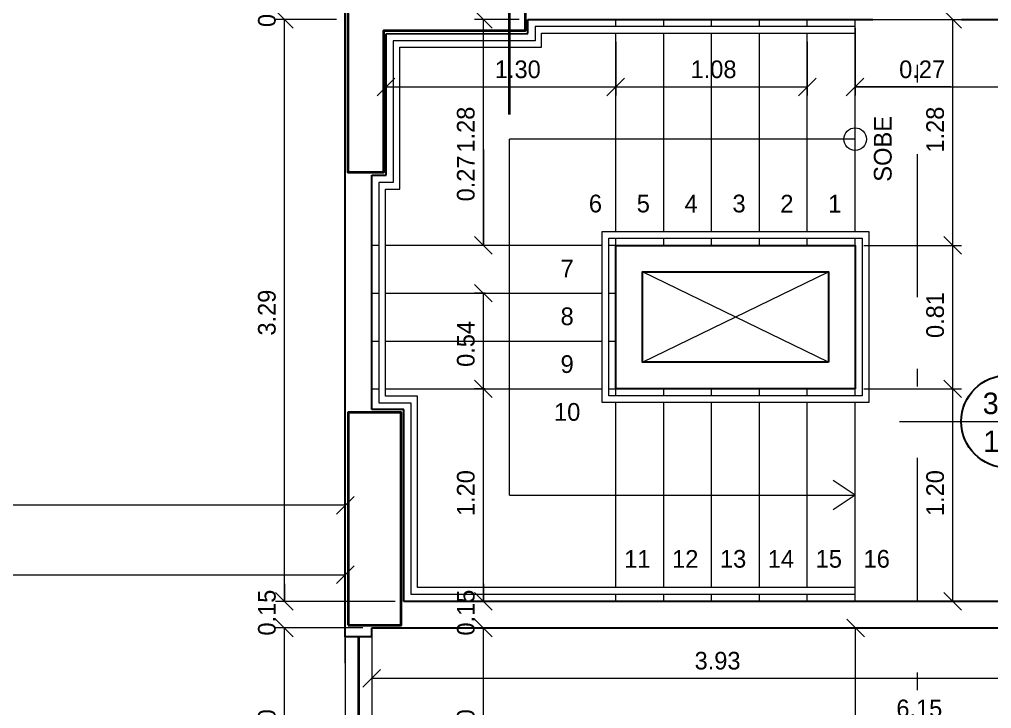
# Model space of a CAD drawing. Header units: metres. Extents: x 2.9 to 62.3, y 8 to 50.1.
# Drawn here: x 25.44 to 30.92, y 22.68 to 26.57 of the extents above; entities that cross this region are included whole.
import ezdxf
from ezdxf.enums import TextEntityAlignment as Align

# ---------------------------------------------------------------- set-up
doc = ezdxf.new("R2010")
doc.units = ezdxf.units.M
doc.header["$MEASUREMENT"] = 0
doc.linetypes.add('DGN Style 2', pattern=[1.009767, 0.60586, -0.403907])
doc.linetypes.add('DGN Style 4', pattern=[1.616637, 0.807814, -0.403907, 0.00101, -0.403907])
doc.layers.get('Defpoints').update_dxf_attribs({"lineweight": 0})
for name, color, linetype, lineweight in [('34 - Mobiliário', 7, 'Continuous', 0), ('CORNIJAS_VAR NA PLANTA PTIPO 1', 7, 'Continuous', 0), ('Cotas', 13, 'Continuous', 0), ('Level 12', 7, 'Continuous', 0), ('Level 24-1', 7, 'Continuous', 0), ('Level 3', 7, 'Continuous', 0), ('Level 45', 7, 'Continuous', 0)]:
    doc.layers.add(name, color=color, linetype=linetype, lineweight=lineweight)
doc.styles.add('Style-INTL_ENGINEERING', font='INTL_ENGINEERING.shx')
doc.dimstyles.get("Standard").update_dxf_attribs({"dimtxt": 0.18, "dimasz": 0.18, "dimexe": 0.18, "dimexo": 0.0625, "dimgap": 0.09, "dimtad": 0, "dimtih": 1, "dimtoh": 1, "dimdec": 4, "dimzin": 1, "dimdsep": 46, "dimtxsty": 'Standard', "dimcen": 0, "dimadec": 0, "dimazin": 0, "dimtfac": 1, "dimtdec": 4, "dimtofl": 0, "dimtmove": 0, "dimatfit": 3, "dimfxl": 0, "dimtolj": 1, "dimtzin": 1, "dimarcsym": 0})

# ---------------------------------------------------------------- blocks, each defined once
blk = doc.blocks.new('*U72')
at = {"layer": '34 - Mobiliário', "color": 7, "linetype": 'Continuous', "lineweight": 40}
blk.add_line((0, 0.55), (0, -0.55), dxfattribs=at)
at = {"layer": 'CORNIJAS_VAR NA PLANTA PTIPO 1', "color": 7, "linetype": 'Continuous', "lineweight": 30}
for p, q in [((-0.075, 0.55), (0.075, 0.55)), ((-0.075, -0.55), (0.075, -0.55))]:
    blk.add_line(p, q, dxfattribs=at)
at = {"layer": 'CORNIJAS_VAR NA PLANTA PTIPO 1', "color": 7, "linetype": 'Continuous', "lineweight": 0}
for p, q in [((-0.075, 0.55), (-0.075, -0.55)), ((0.075, 0.55), (0.075, -0.55))]:
    blk.add_line(p, q, dxfattribs=at)
blk = doc.blocks.new('_Oblique')
at = {"color": 0, "linetype": 'ByBlock', "lineweight": -2}
blk.add_line((0.5, 0.5), (-0.5, -0.5), dxfattribs=at)
blk = doc.blocks.new('*D368')
at = {"layer": 'Cotas', "color": 2, "linetype": 'Continuous', "lineweight": 0}
for p, q in [((27.4238, 26.7741), (27.4238, 27.2044)), ((32.7002, 26.6241), (32.7002, 27.2044)), ((27.4238, 27.1549), (32.7002, 27.1549))]:
    blk.add_line(p, q, dxfattribs=at)
at = {"layer": 'Defpoints'}
for p in [(30.062, 27.1549), (32.7002, 27.1549), (27.4238, 26.7246), (32.7002, 26.5746)]:
    blk.add_point(p, dxfattribs=at)
at = {"layer": 'Cotas', "color": 2, "linetype": 'Continuous', "lineweight": 0, "xscale": 0.0995, "yscale": 0.0995, "zscale": 0.0995, "rotation": 180}
blk.add_blockref('_Oblique', (27.4238, 27.1549), dxfattribs=at)
at = {"layer": 'Cotas', "color": 2, "linetype": 'Continuous', "lineweight": 0, "xscale": 0.0995, "yscale": 0.0995, "zscale": 0.0995}
blk.add_blockref('_Oblique', (32.7002, 27.1549), dxfattribs=at)
at = {"layer": 'Cotas', "color": 2, "linetype": 'Continuous', "lineweight": 0, "style": 'Style-INTL_ENGINEERING'}
blk.add_text('5.28', height=0.0995, dxfattribs=at).set_placement((29.9203, 27.2541), align=Align.MIDDLE_LEFT)
blk = doc.blocks.new('*D375')
at = {"layer": 'Cotas', "color": 2, "linetype": 'Continuous', "lineweight": 0}
for p, q in [((28.8002, 26.4476), (28.8002, 26.1443)), ((29.8803, 26.4476), (29.8803, 26.1443)), ((28.8002, 26.1938), (29.8803, 26.1938))]:
    blk.add_line(p, q, dxfattribs=at)
at = {"layer": 'Defpoints'}
for p in [(28.8002, 26.4971), (29.8803, 26.4971), (29.3403, 26.1938), (29.8803, 26.1938)]:
    blk.add_point(p, dxfattribs=at)
at = {"layer": 'Cotas', "color": 2, "linetype": 'Continuous', "lineweight": 0, "xscale": 0.0995, "yscale": 0.0995, "zscale": 0.0995, "rotation": 180}
blk.add_blockref('_Oblique', (28.8002, 26.1938), dxfattribs=at)
at = {"layer": 'Cotas', "color": 2, "linetype": 'Continuous', "lineweight": 0, "xscale": 0.0995, "yscale": 0.0995, "zscale": 0.0995}
blk.add_blockref('_Oblique', (29.8803, 26.1938), dxfattribs=at)
at = {"layer": 'Cotas', "color": 2, "linetype": 'Continuous', "lineweight": 0, "style": 'Style-INTL_ENGINEERING'}
blk.add_text('1.08', height=0.0995, dxfattribs=at).set_placement((29.2222, 26.2931), align=Align.MIDDLE_LEFT)
blk = doc.blocks.new('*D376')
at = {"layer": 'Cotas', "color": 2, "linetype": 'Continuous', "lineweight": 0}
for p, q in [((30.1503, 26.5251), (30.1503, 26.1443)), ((29.8803, 26.4476), (29.8803, 26.1443)), ((29.7808, 26.1938), (29.8803, 26.1938)), ((30.6909, 26.1938), (30.1503, 26.1938))]:
    blk.add_line(p, q, dxfattribs=at)
at = {"layer": 'Defpoints'}
for p in [(30.1503, 26.5746), (29.8803, 26.4971), (30.1503, 26.1938), (30.5448, 26.1938)]:
    blk.add_point(p, dxfattribs=at)
at = {"layer": 'Cotas', "color": 2, "linetype": 'Continuous', "lineweight": 0, "xscale": 0.0995, "yscale": 0.0995, "zscale": 0.0995}
blk.add_blockref('_Oblique', (29.8803, 26.1938), dxfattribs=at)
at = {"layer": 'Cotas', "color": 2, "linetype": 'Continuous', "lineweight": 0, "xscale": 0.0995, "yscale": 0.0995, "zscale": 0.0995, "rotation": 180}
blk.add_blockref('_Oblique', (30.1503, 26.1938), dxfattribs=at)
at = {"layer": 'Cotas', "color": 2, "linetype": 'Continuous', "lineweight": 0, "style": 'Style-INTL_ENGINEERING'}
blk.add_text('0.27', height=0.0995, dxfattribs=at).set_placement((30.3988, 26.2931), align=Align.MIDDLE_LEFT)
blk = doc.blocks.new('*D377')
at = {"layer": 'Cotas', "color": 2, "linetype": 'Continuous', "lineweight": 0}
for p, q in [((30.1503, 26.5251), (30.1503, 26.1443)), ((32.7002, 26.5251), (32.7002, 26.1443)), ((30.1503, 26.1938), (32.7002, 26.1938))]:
    blk.add_line(p, q, dxfattribs=at)
at = {"layer": 'Defpoints'}
for p in [(30.1503, 26.5746), (32.7002, 26.5746), (31.4253, 26.1938), (32.7002, 26.1938)]:
    blk.add_point(p, dxfattribs=at)
at = {"layer": 'Cotas', "color": 2, "linetype": 'Continuous', "lineweight": 0, "xscale": 0.0995, "yscale": 0.0995, "zscale": 0.0995, "rotation": 180}
blk.add_blockref('_Oblique', (30.1503, 26.1938), dxfattribs=at)
at = {"layer": 'Cotas', "color": 2, "linetype": 'Continuous', "lineweight": 0, "xscale": 0.0995, "yscale": 0.0995, "zscale": 0.0995}
blk.add_blockref('_Oblique', (32.7002, 26.1938), dxfattribs=at)
at = {"layer": 'Cotas', "color": 2, "linetype": 'Continuous', "lineweight": 0, "style": 'Style-INTL_ENGINEERING'}
blk.add_text('2.55', height=0.0995, dxfattribs=at).set_placement((31.2835, 26.2931), align=Align.MIDDLE_LEFT)
blk = doc.blocks.new('*D230')
at = {"layer": 'Cotas', "color": 2, "linetype": 'Continuous', "lineweight": 0}
for p, q in [((27.5045, 26.4447), (27.5045, 26.1443)), ((28.8002, 26.4476), (28.8002, 26.1443)), ((27.5045, 26.1938), (28.8002, 26.1938))]:
    blk.add_line(p, q, dxfattribs=at)
at = {"layer": 'Defpoints'}
for p in [(27.5045, 26.4942), (28.8002, 26.4971), (28.2358, 26.1938), (28.8002, 26.1938)]:
    blk.add_point(p, dxfattribs=at)
at = {"layer": 'Cotas', "color": 2, "linetype": 'Continuous', "lineweight": 0, "xscale": 0.0995, "yscale": 0.0995, "zscale": 0.0995, "rotation": 180}
blk.add_blockref('_Oblique', (27.5045, 26.1938), dxfattribs=at)
at = {"layer": 'Cotas', "color": 2, "linetype": 'Continuous', "lineweight": 0, "xscale": 0.0995, "yscale": 0.0995, "zscale": 0.0995}
blk.add_blockref('_Oblique', (28.8002, 26.1938), dxfattribs=at)
at = {"layer": 'Cotas', "color": 2, "linetype": 'Continuous', "lineweight": 0, "style": 'Style-INTL_ENGINEERING'}
blk.add_text('1.30', height=0.0995, dxfattribs=at).set_placement((28.1178, 26.2931), align=Align.MIDDLE_LEFT)
blk = doc.blocks.new('*D231')
at = {"layer": 'Cotas', "color": 2, "linetype": 'Continuous', "lineweight": 0}
for p, q in [((31.3503, 23.2395), (31.3503, 22.8055)), ((27.4235, 23.0895), (27.4235, 22.8055)), ((27.4235, 22.855), (31.3503, 22.855))]:
    blk.add_line(p, q, dxfattribs=at)
at = {"layer": 'Defpoints'}
for p in [(31.3503, 23.289), (27.4235, 23.139), (29.3869, 22.855), (31.3503, 22.855)]:
    blk.add_point(p, dxfattribs=at)
at = {"layer": 'Cotas', "color": 2, "linetype": 'Continuous', "lineweight": 0, "xscale": 0.0995, "yscale": 0.0995, "zscale": 0.0995, "rotation": 180}
blk.add_blockref('_Oblique', (27.4235, 22.855), dxfattribs=at)
at = {"layer": 'Cotas', "color": 2, "linetype": 'Continuous', "lineweight": 0, "xscale": 0.0995, "yscale": 0.0995, "zscale": 0.0995}
blk.add_blockref('_Oblique', (31.3503, 22.855), dxfattribs=at)
at = {"layer": 'Cotas', "color": 2, "linetype": 'Continuous', "lineweight": 0, "style": 'Style-INTL_ENGINEERING'}
blk.add_text('3.93', height=0.0995, dxfattribs=at).set_placement((29.2447, 22.9542), align=Align.MIDDLE_LEFT)
blk = doc.blocks.new('*D383')
at = {"layer": 'Cotas', "color": 2, "linetype": 'Continuous', "lineweight": 0}
for p, q in [((30.1998, 25.299), (30.7502, 25.299)), ((30.7007, 24.489), (30.7007, 25.299)), ((30.1998, 24.489), (30.7502, 24.489))]:
    blk.add_line(p, q, dxfattribs=at)
at = {"layer": 'Defpoints'}
for p in [(30.1503, 25.299), (30.7007, 25.299), (30.7007, 24.894), (30.1503, 24.489)]:
    blk.add_point(p, dxfattribs=at)
at = {"layer": 'Cotas', "color": 2, "linetype": 'Continuous', "lineweight": 0, "xscale": 0.0995, "yscale": 0.0995, "zscale": 0.0995}
for p, rotation in [((30.7007, 25.299), 90), ((30.7007, 24.489), 270)]:
    blk.add_blockref('_Oblique', p, dxfattribs=dict(at, rotation=rotation))
at = {"layer": 'Cotas', "color": 2, "linetype": 'Continuous', "lineweight": 0, "style": 'Style-INTL_ENGINEERING'}
blk.add_text('0.81', height=0.0995, rotation=90, dxfattribs=at).set_placement((30.6014, 24.776), align=Align.MIDDLE_LEFT)
blk = doc.blocks.new('*D384')
at = {"layer": 'Cotas', "color": 2, "linetype": 'Continuous', "lineweight": 0}
for p, q in [((30.1998, 26.5746), (30.7502, 26.5746)), ((30.7007, 25.299), (30.7007, 26.5746)), ((30.1998, 25.299), (30.7502, 25.299))]:
    blk.add_line(p, q, dxfattribs=at)
at = {"layer": 'Defpoints'}
for p in [(30.1503, 26.5746), (30.7007, 26.5746), (30.7007, 25.9368), (30.1503, 25.299)]:
    blk.add_point(p, dxfattribs=at)
at = {"layer": 'Cotas', "color": 2, "linetype": 'Continuous', "lineweight": 0, "xscale": 0.0995, "yscale": 0.0995, "zscale": 0.0995}
for p, rotation in [((30.7007, 26.5746), 90), ((30.7007, 25.299), 270)]:
    blk.add_blockref('_Oblique', p, dxfattribs=dict(at, rotation=rotation))
at = {"layer": 'Cotas', "color": 2, "linetype": 'Continuous', "lineweight": 0, "style": 'Style-INTL_ENGINEERING'}
blk.add_text('1.28', height=0.0995, rotation=90, dxfattribs=at).set_placement((30.6014, 25.8231), align=Align.MIDDLE_LEFT)
blk = doc.blocks.new('*D233')
at = {"layer": 'Cotas', "color": 2, "linetype": 'Continuous', "lineweight": 0}
for p, q in [((30.1998, 24.489), (30.7502, 24.489)), ((30.7007, 23.289), (30.7007, 24.489)), ((30.1998, 23.289), (30.7502, 23.289))]:
    blk.add_line(p, q, dxfattribs=at)
at = {"layer": 'Defpoints'}
for p in [(30.1503, 24.489), (30.7007, 24.489), (30.7007, 23.889), (30.1503, 23.289)]:
    blk.add_point(p, dxfattribs=at)
at = {"layer": 'Cotas', "color": 2, "linetype": 'Continuous', "lineweight": 0, "xscale": 0.0995, "yscale": 0.0995, "zscale": 0.0995}
for p, rotation in [((30.7007, 24.489), 90), ((30.7007, 23.289), 270)]:
    blk.add_blockref('_Oblique', p, dxfattribs=dict(at, rotation=rotation))
at = {"layer": 'Cotas', "color": 2, "linetype": 'Continuous', "lineweight": 0, "style": 'Style-INTL_ENGINEERING'}
blk.add_text('1.20', height=0.0995, rotation=90, dxfattribs=at).set_placement((30.6014, 23.771), align=Align.MIDDLE_LEFT)
blk = doc.blocks.new('*D234')
at = {"layer": 'Cotas', "color": 2, "linetype": 'Continuous', "lineweight": 0}
for p, q in [((27.4235, 21.9886), (27.4235, 22.6349)), ((33.5753, 22.0385), (33.5753, 22.6349)), ((27.4235, 22.5854), (33.5753, 22.5854))]:
    blk.add_line(p, q, dxfattribs=at)
at = {"layer": 'Defpoints'}
for p in [(30.4994, 22.5854), (33.5753, 22.5854), (27.4235, 21.9391), (33.5753, 21.989)]:
    blk.add_point(p, dxfattribs=at)
at = {"layer": 'Cotas', "color": 2, "linetype": 'Continuous', "lineweight": 0, "xscale": 0.0995, "yscale": 0.0995, "zscale": 0.0995, "rotation": 180}
blk.add_blockref('_Oblique', (27.4235, 22.5854), dxfattribs=at)
at = {"layer": 'Cotas', "color": 2, "linetype": 'Continuous', "lineweight": 0, "xscale": 0.0995, "yscale": 0.0995, "zscale": 0.0995}
blk.add_blockref('_Oblique', (33.5753, 22.5854), dxfattribs=at)
at = {"layer": 'Cotas', "color": 2, "linetype": 'Continuous', "lineweight": 0, "style": 'Style-INTL_ENGINEERING'}
blk.add_text('6.15', height=0.0995, dxfattribs=at).set_placement((30.3829, 22.6847), align=Align.MIDDLE_LEFT)
blk = doc.blocks.new('*D402')
at = {"layer": 'Cotas', "color": 2, "linetype": 'Continuous', "lineweight": 0}
for p, q in [((27.374, 23.139), (26.8812, 23.139)), ((26.9307, 21.939), (26.9307, 23.139)), ((27.1743, 21.939), (26.8812, 21.939))]:
    blk.add_line(p, q, dxfattribs=at)
at = {"layer": 'Defpoints'}
for p in [(26.9307, 23.139), (27.4235, 23.139), (26.9307, 22.539), (27.2238, 21.939)]:
    blk.add_point(p, dxfattribs=at)
at = {"layer": 'Cotas', "color": 2, "linetype": 'Continuous', "lineweight": 0, "xscale": 0.0995, "yscale": 0.0995, "zscale": 0.0995}
for p, rotation in [((26.9307, 23.139), 90), ((26.9307, 21.939), 270)]:
    blk.add_blockref('_Oblique', p, dxfattribs=dict(at, rotation=rotation))
at = {"layer": 'Cotas', "color": 2, "linetype": 'Continuous', "lineweight": 0, "style": 'Style-INTL_ENGINEERING'}
blk.add_text('1.20', height=0.0995, rotation=90, dxfattribs=at).set_placement((26.8315, 22.421), align=Align.MIDDLE_LEFT)
blk = doc.blocks.new('*D403')
at = {"layer": 'Cotas', "color": 2, "linetype": 'Continuous', "lineweight": 0}
for p, q in [((26.9307, 23.3885), (26.9307, 23.289)), ((27.555, 23.289), (26.8812, 23.289)), ((27.374, 23.139), (26.8812, 23.139)), ((26.9307, 23.0395), (26.9307, 23.139))]:
    blk.add_line(p, q, dxfattribs=at)
at = {"layer": 'Defpoints'}
for p in [(26.9307, 23.289), (27.6045, 23.289), (26.9307, 23.214), (27.4235, 23.139)]:
    blk.add_point(p, dxfattribs=at)
at = {"layer": 'Cotas', "color": 2, "linetype": 'Continuous', "lineweight": 0, "xscale": 0.0995, "yscale": 0.0995, "zscale": 0.0995}
for p, rotation in [((26.9307, 23.289), 270), ((26.9307, 23.139), 90)]:
    blk.add_blockref('_Oblique', p, dxfattribs=dict(at, rotation=rotation))
at = {"layer": 'Cotas', "color": 2, "linetype": 'Continuous', "lineweight": 0, "style": 'Style-INTL_ENGINEERING'}
blk.add_text('0.15', height=0.0995, rotation=90, dxfattribs=at).set_placement((26.8315, 23.096), align=Align.MIDDLE_LEFT)
blk = doc.blocks.new('*D404')
at = {"layer": 'Cotas', "color": 2, "linetype": 'Continuous', "lineweight": 0}
for p, q in [((27.2243, 26.5746), (26.8812, 26.5746)), ((26.9307, 23.289), (26.9307, 26.5746)), ((27.555, 23.289), (26.8812, 23.289))]:
    blk.add_line(p, q, dxfattribs=at)
at = {"layer": 'Defpoints'}
for p in [(26.9307, 26.5746), (27.2738, 26.5746), (26.9307, 24.9318), (27.6045, 23.289)]:
    blk.add_point(p, dxfattribs=at)
at = {"layer": 'Cotas', "color": 2, "linetype": 'Continuous', "lineweight": 0, "xscale": 0.0995, "yscale": 0.0995, "zscale": 0.0995}
for p, rotation in [((26.9307, 26.5746), 90), ((26.9307, 23.289), 270)]:
    blk.add_blockref('_Oblique', p, dxfattribs=dict(at, rotation=rotation))
at = {"layer": 'Cotas', "color": 2, "linetype": 'Continuous', "lineweight": 0, "style": 'Style-INTL_ENGINEERING'}
blk.add_text('3.29', height=0.0995, rotation=90, dxfattribs=at).set_placement((26.8315, 24.7897), align=Align.MIDDLE_LEFT)
blk = doc.blocks.new('*D405')
at = {"layer": 'Cotas', "color": 2, "linetype": 'Continuous', "lineweight": 0}
for p, q in [((26.9307, 26.8241), (26.9307, 26.7246)), ((27.2243, 26.7246), (26.8812, 26.7246)), ((27.2243, 26.5746), (26.8812, 26.5746)), ((26.9307, 26.4751), (26.9307, 26.5746))]:
    blk.add_line(p, q, dxfattribs=at)
at = {"layer": 'Defpoints'}
for p in [(26.9307, 26.7246), (27.2738, 26.7246), (26.9307, 26.6496), (27.2738, 26.5746)]:
    blk.add_point(p, dxfattribs=at)
at = {"layer": 'Cotas', "color": 2, "linetype": 'Continuous', "lineweight": 0, "xscale": 0.0995, "yscale": 0.0995, "zscale": 0.0995}
for p, rotation in [((26.9307, 26.7246), 270), ((26.9307, 26.5746), 90)]:
    blk.add_blockref('_Oblique', p, dxfattribs=dict(at, rotation=rotation))
at = {"layer": 'Cotas', "color": 2, "linetype": 'Continuous', "lineweight": 0, "style": 'Style-INTL_ENGINEERING'}
blk.add_text('0.15', height=0.0995, rotation=90, dxfattribs=at).set_placement((26.8315, 26.5316), align=Align.MIDDLE_LEFT)
blk = doc.blocks.new('*D412')
at = {"layer": 'Cotas', "color": 2, "linetype": 'Continuous', "lineweight": 0}
for p, q in [((27.473, 23.139), (28.1025, 23.139)), ((28.053, 21.939), (28.053, 23.139)), ((28.265, 21.939), (28.0035, 21.939))]:
    blk.add_line(p, q, dxfattribs=at)
at = {"layer": 'Defpoints'}
for p in [(27.4235, 23.139), (28.053, 23.139), (28.053, 22.539), (28.3145, 21.939)]:
    blk.add_point(p, dxfattribs=at)
at = {"layer": 'Cotas', "color": 2, "linetype": 'Continuous', "lineweight": 0, "xscale": 0.0995, "yscale": 0.0995, "zscale": 0.0995}
for p, rotation in [((28.053, 23.139), 90), ((28.053, 21.939), 270)]:
    blk.add_blockref('_Oblique', p, dxfattribs=dict(at, rotation=rotation))
at = {"layer": 'Cotas', "color": 2, "linetype": 'Continuous', "lineweight": 0, "style": 'Style-INTL_ENGINEERING'}
blk.add_text('1.20', height=0.0995, rotation=90, dxfattribs=at).set_placement((27.9537, 22.421), align=Align.MIDDLE_LEFT)
blk = doc.blocks.new('*D413')
at = {"layer": 'Cotas', "color": 2, "linetype": 'Continuous', "lineweight": 0}
for p, q in [((28.053, 23.3885), (28.053, 23.289)), ((27.654, 23.289), (28.1025, 23.289)), ((27.473, 23.139), (28.1025, 23.139)), ((28.053, 23.0395), (28.053, 23.139))]:
    blk.add_line(p, q, dxfattribs=at)
at = {"layer": 'Defpoints'}
for p in [(27.6045, 23.289), (28.053, 23.289), (28.053, 23.214), (27.4235, 23.139)]:
    blk.add_point(p, dxfattribs=at)
at = {"layer": 'Cotas', "color": 2, "linetype": 'Continuous', "lineweight": 0, "xscale": 0.0995, "yscale": 0.0995, "zscale": 0.0995}
for p, rotation in [((28.053, 23.289), 270), ((28.053, 23.139), 90)]:
    blk.add_blockref('_Oblique', p, dxfattribs=dict(at, rotation=rotation))
at = {"layer": 'Cotas', "color": 2, "linetype": 'Continuous', "lineweight": 0, "style": 'Style-INTL_ENGINEERING'}
blk.add_text('0.15', height=0.0995, rotation=90, dxfattribs=at).set_placement((27.9537, 23.096), align=Align.MIDDLE_LEFT)
blk = doc.blocks.new('*D414')
at = {"layer": 'Cotas', "color": 2, "linetype": 'Continuous', "lineweight": 0}
for p, q in [((28.0625, 24.489), (28.0035, 24.489)), ((28.053, 23.289), (28.053, 24.489)), ((27.654, 23.289), (28.1025, 23.289))]:
    blk.add_line(p, q, dxfattribs=at)
at = {"layer": 'Defpoints'}
for p in [(28.053, 24.489), (28.112, 24.489), (28.053, 23.889), (27.6045, 23.289)]:
    blk.add_point(p, dxfattribs=at)
at = {"layer": 'Cotas', "color": 2, "linetype": 'Continuous', "lineweight": 0, "xscale": 0.0995, "yscale": 0.0995, "zscale": 0.0995}
for p, rotation in [((28.053, 24.489), 90), ((28.053, 23.289), 270)]:
    blk.add_blockref('_Oblique', p, dxfattribs=dict(at, rotation=rotation))
at = {"layer": 'Cotas', "color": 2, "linetype": 'Continuous', "lineweight": 0, "style": 'Style-INTL_ENGINEERING'}
blk.add_text('1.20', height=0.0995, rotation=90, dxfattribs=at).set_placement((27.9537, 23.771), align=Align.MIDDLE_LEFT)
blk = doc.blocks.new('*D415')
at = {"layer": 'Cotas', "color": 2, "linetype": 'Continuous', "lineweight": 0}
for p, q in [((28.0625, 25.029), (28.0035, 25.029)), ((28.053, 24.489), (28.053, 25.029)), ((28.0625, 24.489), (28.0035, 24.489))]:
    blk.add_line(p, q, dxfattribs=at)
at = {"layer": 'Defpoints'}
for p in [(28.053, 25.029), (28.112, 25.029), (28.053, 24.759), (28.112, 24.489)]:
    blk.add_point(p, dxfattribs=at)
at = {"layer": 'Cotas', "color": 2, "linetype": 'Continuous', "lineweight": 0, "xscale": 0.0995, "yscale": 0.0995, "zscale": 0.0995}
for p, rotation in [((28.053, 25.029), 90), ((28.053, 24.489), 270)]:
    blk.add_blockref('_Oblique', p, dxfattribs=dict(at, rotation=rotation))
at = {"layer": 'Cotas', "color": 2, "linetype": 'Continuous', "lineweight": 0, "style": 'Style-INTL_ENGINEERING'}
blk.add_text('0.54', height=0.0995, rotation=90, dxfattribs=at).set_placement((27.9537, 24.6129), align=Align.MIDDLE_LEFT)
blk = doc.blocks.new('*D416')
at = {"layer": 'Cotas', "color": 2, "linetype": 'Continuous', "lineweight": 0}
for p, q in [((28.053, 25.8397), (28.053, 25.299)), ((28.0625, 25.299), (28.0035, 25.299)), ((28.0625, 25.029), (28.0035, 25.029)), ((28.053, 24.9295), (28.053, 25.029))]:
    blk.add_line(p, q, dxfattribs=at)
at = {"layer": 'Defpoints'}
for p in [(28.053, 25.6936), (28.053, 25.299), (28.112, 25.299), (28.112, 25.029)]:
    blk.add_point(p, dxfattribs=at)
at = {"layer": 'Cotas', "color": 2, "linetype": 'Continuous', "lineweight": 0, "xscale": 0.0995, "yscale": 0.0995, "zscale": 0.0995}
for p, rotation in [((28.053, 25.299), 270), ((28.053, 25.029), 90)]:
    blk.add_blockref('_Oblique', p, dxfattribs=dict(at, rotation=rotation))
at = {"layer": 'Cotas', "color": 2, "linetype": 'Continuous', "lineweight": 0, "style": 'Style-INTL_ENGINEERING'}
blk.add_text('0.27', height=0.0995, rotation=90, dxfattribs=at).set_placement((27.9537, 25.5475), align=Align.MIDDLE_LEFT)
blk = doc.blocks.new('*D417')
at = {"layer": 'Cotas', "color": 2, "linetype": 'Continuous', "lineweight": 0}
for p, q in [((28.255, 26.5746), (28.0035, 26.5746)), ((28.053, 25.299), (28.053, 26.5746)), ((28.0625, 25.299), (28.0035, 25.299))]:
    blk.add_line(p, q, dxfattribs=at)
at = {"layer": 'Defpoints'}
for p in [(28.053, 26.5746), (28.3045, 26.5746), (28.053, 25.9368), (28.112, 25.299)]:
    blk.add_point(p, dxfattribs=at)
at = {"layer": 'Cotas', "color": 2, "linetype": 'Continuous', "lineweight": 0, "xscale": 0.0995, "yscale": 0.0995, "zscale": 0.0995}
for p, rotation in [((28.053, 26.5746), 90), ((28.053, 25.299), 270)]:
    blk.add_blockref('_Oblique', p, dxfattribs=dict(at, rotation=rotation))
at = {"layer": 'Cotas', "color": 2, "linetype": 'Continuous', "lineweight": 0, "style": 'Style-INTL_ENGINEERING'}
blk.add_text('1.28', height=0.0995, rotation=90, dxfattribs=at).set_placement((27.9537, 25.8231), align=Align.MIDDLE_LEFT)
blk = doc.blocks.new('*D430')
at = {"layer": 'Cotas', "color": 2, "linetype": 'Continuous', "lineweight": 0}
for p, q in [((22.9646, 22.7385), (22.9646, 23.4886)), ((27.2738, 23.1386), (27.2738, 23.4886)), ((22.9646, 23.4391), (27.2738, 23.4391))]:
    blk.add_line(p, q, dxfattribs=at)
at = {"layer": 'Defpoints'}
for p in [(25.1192, 23.4391), (27.2738, 23.4391), (27.2738, 23.0891), (22.9646, 22.689)]:
    blk.add_point(p, dxfattribs=at)
at = {"layer": 'Cotas', "color": 2, "linetype": 'Continuous', "lineweight": 0, "xscale": 0.0995, "yscale": 0.0995, "zscale": 0.0995, "rotation": 180}
blk.add_blockref('_Oblique', (22.9646, 23.4391), dxfattribs=at)
at = {"layer": 'Cotas', "color": 2, "linetype": 'Continuous', "lineweight": 0, "xscale": 0.0995, "yscale": 0.0995, "zscale": 0.0995}
blk.add_blockref('_Oblique', (27.2738, 23.4391), dxfattribs=at)
at = {"layer": 'Cotas', "color": 2, "linetype": 'Continuous', "lineweight": 0, "style": 'Style-INTL_ENGINEERING'}
blk.add_text('4.31', height=0.0995, dxfattribs=at).set_placement((25.0055, 23.5384), align=Align.MIDDLE_LEFT)
blk = doc.blocks.new('*D250')
at = {"layer": 'Cotas', "color": 2, "linetype": 'Continuous', "lineweight": 0}
for p, q in [((14.1346, 22.7385), (14.1346, 23.8809)), ((27.2738, 23.4886), (27.2738, 23.8809)), ((27.2738, 23.8314), (14.1346, 23.8314))]:
    blk.add_line(p, q, dxfattribs=at)
at = {"layer": 'Defpoints'}
for p in [(14.1346, 23.8314), (20.7042, 23.8314), (27.2738, 23.4391), (14.1346, 22.689)]:
    blk.add_point(p, dxfattribs=at)
at = {"layer": 'Cotas', "color": 2, "linetype": 'Continuous', "lineweight": 0, "xscale": 0.0995, "yscale": 0.0995, "zscale": 0.0995, "rotation": 180}
blk.add_blockref('_Oblique', (14.1346, 23.8314), dxfattribs=at)
at = {"layer": 'Cotas', "color": 2, "linetype": 'Continuous', "lineweight": 0, "xscale": 0.0995, "yscale": 0.0995, "zscale": 0.0995}
blk.add_blockref('_Oblique', (27.2738, 23.8314), dxfattribs=at)
at = {"layer": 'Cotas', "color": 2, "linetype": 'Continuous', "lineweight": 0, "style": 'Style-INTL_ENGINEERING'}
blk.add_text('13.14', height=0.0995, dxfattribs=at).set_placement((20.5739, 23.9306), align=Align.MIDDLE_LEFT)
blk = doc.blocks.new('*D265')
at = {"layer": 'Cotas', "color": 2, "linetype": 'Continuous', "lineweight": 0}
for p, q in [((29.6115, 23.139), (30.2024, 23.139)), ((30.1529, 21.609), (30.1529, 23.139)), ((30.4601, 21.609), (30.1034, 21.609))]:
    blk.add_line(p, q, dxfattribs=at)
at = {"layer": 'Defpoints'}
for p in [(29.562, 23.139), (30.1529, 23.139), (30.1529, 22.374), (30.5096, 21.609)]:
    blk.add_point(p, dxfattribs=at)
at = {"layer": 'Cotas', "color": 2, "linetype": 'Continuous', "lineweight": 0, "xscale": 0.0995, "yscale": 0.0995, "zscale": 0.0995}
for p, rotation in [((30.1529, 23.139), 90), ((30.1529, 21.609), 270)]:
    blk.add_blockref('_Oblique', p, dxfattribs=dict(at, rotation=rotation))
at = {"layer": 'Cotas', "color": 2, "linetype": 'Continuous', "lineweight": 0, "style": 'Style-INTL_ENGINEERING'}
blk.add_text('1.53', height=0.0995, rotation=90, dxfattribs=at).set_placement((30.0537, 22.2603), align=Align.MIDDLE_LEFT)
blk = doc.blocks.new('INDESP')
at = {"layer": 'Level 3', "color": 131, "linetype": 'Continuous', "lineweight": 0}
for p, q in [((0.01506, -0.01302), (0.01507, 0.01257)), ((0.00001, 0), (0.03099, 0))]:
    blk.add_line(p, q, dxfattribs=at)
at = {"layer": 'Level 3', "color": 131, "linetype": 'Continuous', "lineweight": 13}
blk.add_line((0.0221, 0), (0.02213, 0.00002), dxfattribs=at)
at = {"layer": 'Level 3', "color": 131, "linetype": 'Continuous', "lineweight": 30}
blk.add_circle((0.01505, 0.00001), 0.00645, dxfattribs=at)
at = {"layer": 'Level 3', "color": 131, "linetype": 'Continuous', "lineweight": 30, "style": 'Style-INTL_ENGINEERING'}
for s, p in [('3', (0.01159, 0.00105)), ('3', (0.01633, 0.00098)), ('1', (0.01167, -0.00425))]:
    blk.add_text(s, height=0.003, rotation=0, dxfattribs=at).set_placement(p)
blk = doc.blocks.new('*U161')
at = {"layer": 'Level 3', "color": 2, "linetype": 'DGN Style 4', "lineweight": 40}
blk.add_line((-0.0443, 6.0394), (-0.0447, 8.5529), dxfattribs=at)

msp = doc.modelspace()

# ---------------------------------------------------------------- linework, layer by layer
at = {"layer": 'CORNIJAS_VAR NA PLANTA PTIPO 1', "color": 7, "linetype": 'Continuous', "lineweight": 30}
for p, q in [((27.2738, 23.0891), (27.2738, 23.139)), ((27.4238, 23.0891), (27.4238, 23.139))]:
    msp.add_line(p, q, dxfattribs=at)
at = {"layer": 'Defpoints', "color": 3, "linetype": 'DGN Style 4', "lineweight": 0}
msp.add_line((30.4996, 27.5301), (30.4996, 11.4338), dxfattribs=at)
at = {"layer": 'Level 24-1', "color": 7, "linetype": 'DGN Style 2', "lineweight": 0, "flags": 128}
msp.add_lwpolyline([(33.7253, 21.9391), (38.0346, 21.939), (38.0346, 22.689), (46.8646, 22.689), (46.8646, 21.289), (50.6245, 21.289), (50.6245, 14.579), (49.9246, 14.579), (49.9246, 14.079), (49.3745, 13.529), (39.8467, 13.529), (39.2267, 12.909), (31.9114, 12.909), (31.6938, 13.1263), (29.3053, 13.1263), (29.0877, 12.909), (21.7724, 12.909), (21.1524, 13.529), (11.6245, 13.529), (11.0746, 14.079), (11.0746, 14.579), (10.3745, 14.579), (10.3745, 21.289), (14.1346, 21.289), (14.1346, 22.689), (22.9645, 22.689), (22.9645, 21.939), (27.2738, 21.939), (27.2738, 26.7246), (33.7241, 26.7246), (33.7253, 21.9391)], dxfattribs=at)
at = {"layer": 'Level 45', "color": 7, "linetype": 'Continuous', "lineweight": 30}
for p, q in [((27.2738, 23.139), (27.2738, 26.7246)), ((28.3045, 26.5746), (30.2495, 26.5746)), ((28.3045, 26.4946), (28.3045, 26.5746)), ((30.7495, 26.5746), (32.7002, 26.5746)), ((27.5045, 26.4942), (28.3045, 26.4946)), ((27.5045, 25.6946), (27.5045, 26.4942)), ((27.4238, 24.373), (27.4238, 25.6946)), ((27.4238, 25.6946), (27.5045, 25.6946)), ((27.6045, 24.373), (27.4238, 24.373)), ((27.6045, 23.289), (27.6045, 24.373)), ((31.3503, 23.289), (27.6045, 23.289)), ((27.4238, 23.139), (31.7002, 23.139))]:
    msp.add_line(p, q, dxfattribs=at)
at = {"layer": 'Level 45', "color": 230, "linetype": 'Continuous', "lineweight": 0}
for p, q in [((28.8002, 26.5346), (28.8002, 26.5746)), ((29.0703, 26.5346), (29.0703, 26.5746)), ((29.3403, 26.5346), (29.3403, 26.5746)), ((29.6103, 26.5346), (29.6103, 26.5746)), ((29.8803, 26.5346), (29.8803, 26.5746)), ((30.1502, 26.5346), (30.1502, 26.5746)), ((28.8002, 25.3765), (28.8002, 26.4971)), ((29.0703, 25.3765), (29.0703, 26.4971)), ((29.3403, 25.3765), (29.3403, 26.4971)), ((29.6103, 25.3765), (29.6103, 26.4971)), ((29.8803, 25.3765), (29.8803, 26.4971)), ((30.1502, 25.3765), (30.1502, 26.4971)), ((30.1502, 25.899), (28.2003, 25.899)), ((28.2003, 23.889), (28.2003, 25.899)), ((28.8002, 25.299), (28.8002, 25.339)), ((29.0703, 25.299), (29.0703, 25.339)), ((29.3403, 25.299), (29.3403, 25.339)), ((29.6103, 25.299), (29.6103, 25.339)), ((29.8803, 25.299), (29.8803, 25.339)), ((30.1502, 25.299), (30.1502, 25.339)), ((27.4638, 25.299), (27.4238, 25.299)), ((28.7228, 25.299), (27.5013, 25.299)), ((28.8002, 25.299), (28.7602, 25.299)), ((27.4238, 25.029), (27.4638, 25.029)), ((27.5013, 25.029), (28.7228, 25.029)), ((28.7602, 25.029), (28.8002, 25.029)), ((27.4238, 24.759), (27.4638, 24.759)), ((27.5013, 24.759), (28.7228, 24.759)), ((28.7602, 24.759), (28.8002, 24.759)), ((27.4238, 24.489), (27.4638, 24.489)), ((27.5013, 24.489), (28.7228, 24.489)), ((28.7602, 24.489), (28.8002, 24.489)), ((28.8002, 24.449), (28.8002, 24.489)), ((29.0703, 24.449), (29.0703, 24.489)), ((29.3403, 24.449), (29.3403, 24.489)), ((29.6103, 24.449), (29.6103, 24.489)), ((29.8803, 24.449), (29.8803, 24.489)), ((30.1502, 24.449), (30.1502, 24.489)), ((28.8002, 23.3665), (28.8002, 24.4115)), ((29.0703, 23.3665), (29.0703, 24.4115)), ((29.3403, 23.3665), (29.3403, 24.4115)), ((29.6103, 23.3665), (29.6103, 24.4115)), ((29.8803, 23.3665), (29.8803, 24.4115)), ((30.1502, 23.3665), (30.1502, 24.4115)), ((30.1502, 23.889), (30.0269, 23.9714)), ((28.2003, 23.889), (30.1502, 23.889)), ((30.1502, 23.889), (30.0269, 23.8067)), ((28.8002, 23.289), (28.8002, 23.329)), ((29.0703, 23.289), (29.0703, 23.329)), ((29.3403, 23.289), (29.3403, 23.329)), ((29.6103, 23.289), (29.6103, 23.329)), ((29.8803, 23.289), (29.8803, 23.329)), ((30.1502, 23.289), (30.1502, 23.329))]:
    msp.add_line(p, q, dxfattribs=at)
at = {"layer": 'Level 45', "color": 7, "linetype": 'Continuous', "lineweight": 0}
for p, q in [((30.0003, 24.639), (28.9503, 25.149)), ((28.9503, 24.639), (30.0003, 25.149))]:
    msp.add_line(p, q, dxfattribs=at)
at = {"layer": 'Level 45', "color": 21, "linetype": 'Continuous', "lineweight": 40, "flags": 128}
for points in [[(27.2895, 26.7096), (28.2895, 26.7096), (28.2895, 26.5096), (27.4895, 26.5096), (27.4895, 25.7096), (27.2895, 25.7096)], [(27.2895, 23.1546), (27.5895, 23.1546), (27.5895, 24.3546), (27.2895, 24.3546)]]:
    msp.add_lwpolyline(points, close=True, dxfattribs=at)
at = {"layer": 'Level 45', "color": 171, "linetype": 'Continuous', "lineweight": 13, "flags": 128}
for points in [[(30.1502, 26.5346), (28.3445, 26.5346), (28.3445, 26.4546), (27.5445, 26.4546), (27.5445, 25.6546), (27.4638, 25.6546), (27.4638, 24.4096), (27.6445, 24.4096), (27.6445, 23.329), (30.1502, 23.329), (30.1502, 23.3665), (27.682, 23.3665), (27.682, 24.4471), (27.5013, 24.4471), (27.5013, 25.6171), (27.582, 25.6171), (27.582, 26.4171), (28.382, 26.4171), (28.382, 26.4971), (30.1502, 26.4971)], [(30.2278, 24.4115), (28.7228, 24.4115), (28.7228, 25.3765), (30.2278, 25.3765)], [(30.1902, 24.449), (28.7602, 24.449), (28.7602, 25.339), (30.1902, 25.339)]]:
    msp.add_lwpolyline(points, close=True, dxfattribs=at)
at = {"layer": 'Level 45', "color": 7, "linetype": 'Continuous', "lineweight": 30, "flags": 128}
for points in [[(30.1502, 24.489), (28.8002, 24.489), (28.8002, 25.299), (30.1502, 25.299)], [(30.0003, 24.639), (28.9503, 24.639), (28.9503, 25.149), (30.0003, 25.149)]]:
    msp.add_lwpolyline(points, close=True, dxfattribs=at)
at = {"layer": 'Level 45', "color": 230, "linetype": 'Continuous', "lineweight": 0}
msp.add_circle((30.1503, 25.899), 0.0639, dxfattribs=at)

# ---------------------------------------------------------------- block references
at = {"layer": 'CORNIJAS_VAR NA PLANTA PTIPO 1', "color": 7, "linetype": 'Continuous', "lineweight": 30, "extrusion": (0, 0, -1)}
msp.add_blockref('*U72', (-27.3488, 22.5391), dxfattribs=at)
at = {"layer": 'Level 3', "color": 2, "linetype": 'Continuous', "lineweight": 30}
msp.add_blockref('*U161', (28.2443, 19.9991), dxfattribs=at)
at = {"layer": 'Level 3', "color": 131, "linetype": 'Continuous', "lineweight": 30, "xscale": 40.50002794240174, "yscale": 40.50002794240174, "zscale": 40.50002794240174, "rotation": 0.0006587766262007}
msp.add_blockref('INDESP', (30.4005, 24.3038), dxfattribs=at)

# ---------------------------------------------------------------- texts
at = {"layer": 'Level 12', "color": 2, "linetype": 'Continuous', "lineweight": 13, "insert": (30.3069, 25.8439), "char_height": 0.1, "attachment_point": 5, "rotation": 90, "line_spacing_factor": 1.200006, "style": 'Style-INTL_ENGINEERING'}
msp.add_mtext('SOBE\\P', dxfattribs=at)
at = {"layer": 'Level 12', "color": 2, "linetype": 'Continuous', "lineweight": 13, "char_height": 0.1, "attachment_point": 5, "line_spacing_factor": 1.200006, "style": 'Style-INTL_ENGINEERING'}
for s, insert in [('6\\P', (28.6854, 25.5345)), ('5\\P', (28.9554, 25.5345)), ('4\\P', (29.2254, 25.5345)), ('3\\P', (29.4954, 25.5345)), ('2\\P', (29.7654, 25.5345)), ('1\\P', (30.0354, 25.5345)), ('7\\P', (28.5258, 25.168)), ('8\\P', (28.5258, 24.898)), ('9\\P', (28.5258, 24.628)), ('10\\P', (28.5258, 24.358)), ('11\\P', (28.9218, 23.5286)), ('12\\P', (29.1918, 23.5286)), ('13\\P', (29.4618, 23.5286)), ('14\\P', (29.7318, 23.5286)), ('15\\P', (30.0018, 23.5286)), ('16\\P', (30.2718, 23.5286))]:
    msp.add_mtext(s, dxfattribs=dict(at, insert=insert))

# ---------------------------------------------------------------- dimensions: what is measured, and where the dimension line sits
at = {"layer": 'Cotas', "color": 2, "linetype": 'Continuous', "lineweight": 0}
for base, p1, p2, picture, middle in [((32.7002, 27.1549), (27.4238, 26.7246), (32.7002, 26.5746), '*D368', (30.062, 27.1549)), ((32.7002, 26.1938), (30.1502, 26.5746), (32.7002, 26.5746), '*D377', (31.4253, 26.1938)), ((29.8803, 26.1938), (28.8002, 26.4971), (29.8803, 26.4971), '*D375', (29.3403, 26.1938)), ((27.2738, 23.4391), (22.9645, 22.689), (27.2738, 23.0891), '*D430', (25.1192, 23.4391)), ((31.3503, 22.855), (27.4235, 23.139), (31.3503, 23.289), '*D231', (29.3869, 22.855)), ((33.5753, 22.5854), (27.4235, 21.9391), (33.5753, 21.989), '*D234', (30.4994, 22.5854))]:
    dim = msp.add_linear_dim(base=base, p1=p1, p2=p2, dimstyle='Standard', override={"dimtxt": 0.0995, "dimasz": 0.0995, "dimexe": 0.0495, "dimexo": 0.0495, "dimgap": 0.0495, "dimtad": 1, "dimtih": 0, "dimtoh": 0, "dimdec": 2, "dimzin": 3, "dimtxsty": 'Style-INTL_ENGINEERING', "dimblk": 'Oblique', "dimclre": 2, "dimtdec": 2, "dimatfit": 1, "dimfrac": 2, "dimtolj": 0, "dimtzin": 3, "dimlwe": 0}, dxfattribs=at)
    dim.commit()
    dim.dimension.update_dxf_attribs({"geometry": picture, "text_midpoint": middle})
for base, p1, p2, picture, middle in [((26.9307, 26.7246), (27.2738, 26.5746), (27.2738, 26.7246), '*D405', (26.9307, 26.6496)), ((28.053, 25.299), (28.112, 25.029), (28.112, 25.299), '*D416', (28.053, 25.6936)), ((26.9307, 23.289), (27.4235, 23.139), (27.6045, 23.289), '*D403', (26.9307, 23.214)), ((28.053, 23.289), (27.4235, 23.139), (27.6045, 23.289), '*D413', (28.053, 23.214))]:
    dim = msp.add_linear_dim(base=base, p1=p1, p2=p2, angle=90, dimstyle='Standard', override={"dimtxt": 0.0995, "dimasz": 0.0995, "dimexe": 0.0495, "dimexo": 0.0495, "dimgap": 0.0495, "dimtad": 1, "dimtih": 0, "dimtoh": 0, "dimdec": 2, "dimzin": 3, "dimtxsty": 'Style-INTL_ENGINEERING', "dimblk": 'Oblique', "dimclre": 2, "dimtdec": 2, "dimatfit": 1, "dimfrac": 2, "dimtolj": 0, "dimtzin": 3, "dimlwe": 0}, dxfattribs=at)
    dim.commit()
    dim.dimension.update_dxf_attribs({"geometry": picture, "text_midpoint": middle, "dimtype": 160})
for base, p1, p2, angle, override, picture, middle in [((26.9307, 26.5746), (27.6045, 23.289), (27.2738, 26.5746), 90, {"dimtxt": 0.0995, "dimasz": 0.0995, "dimexe": 0.0495, "dimexo": 0.0495, "dimgap": 0.0495, "dimtad": 1, "dimtih": 0, "dimtoh": 0, "dimdec": 2, "dimzin": 3, "dimtxsty": 'Style-INTL_ENGINEERING', "dimblk": 'Oblique', "dimclre": 2, "dimtdec": 2, "dimatfit": 1, "dimfrac": 2, "dimtolj": 0, "dimtzin": 3, "dimlwe": 0}, '*D404', (26.9307, 24.9318)), ((28.053, 26.5746), (28.112, 25.299), (28.3045, 26.5746), 90, {"dimtxt": 0.0995, "dimasz": 0.0995, "dimexe": 0.0495, "dimexo": 0.0495, "dimgap": 0.0495, "dimtad": 1, "dimtih": 0, "dimtoh": 0, "dimdec": 2, "dimzin": 3, "dimtxsty": 'Style-INTL_ENGINEERING', "dimblk": 'Oblique', "dimclre": 2, "dimtdec": 2, "dimatfit": 1, "dimfrac": 2, "dimtolj": 0, "dimtzin": 3, "dimlwe": 0}, '*D417', (28.053, 25.9368)), ((30.7007, 26.5746), (30.1502, 25.299), (30.1502, 26.5746), 90, {"dimtxt": 0.0995, "dimasz": 0.0995, "dimexe": 0.0495, "dimexo": 0.0495, "dimgap": 0.0495, "dimtad": 1, "dimtih": 0, "dimtoh": 0, "dimdec": 2, "dimzin": 3, "dimtxsty": 'Style-INTL_ENGINEERING', "dimblk": 'Oblique', "dimclre": 2, "dimtdec": 2, "dimatfit": 1, "dimfrac": 2, "dimtolj": 0, "dimtzin": 3, "dimlwe": 0}, '*D384', (30.7007, 25.9368)), ((30.7007, 25.299), (30.1502, 24.489), (30.1502, 25.299), 90, {"dimtxt": 0.0995, "dimasz": 0.0995, "dimexe": 0.0495, "dimexo": 0.0495, "dimgap": 0.0495, "dimtad": 1, "dimtih": 0, "dimtoh": 0, "dimdec": 2, "dimzin": 3, "dimtxsty": 'Style-INTL_ENGINEERING', "dimblk": 'Oblique', "dimtdec": 2, "dimatfit": 1, "dimfrac": 2, "dimtolj": 0, "dimtzin": 3}, '*D383', (30.7007, 24.894)), ((28.053, 25.029), (28.112, 24.489), (28.112, 25.029), 90, {"dimtxt": 0.0995, "dimasz": 0.0995, "dimexe": 0.0495, "dimexo": 0.0495, "dimgap": 0.0495, "dimtad": 1, "dimtih": 0, "dimtoh": 0, "dimdec": 2, "dimzin": 3, "dimtxsty": 'Style-INTL_ENGINEERING', "dimblk": 'Oblique', "dimclre": 2, "dimtdec": 2, "dimatfit": 1, "dimfrac": 2, "dimtolj": 0, "dimtzin": 3, "dimlwe": 0}, '*D415', (28.053, 24.759)), ((28.053, 24.489), (27.6045, 23.289), (28.112, 24.489), 90, {"dimtxt": 0.0995, "dimasz": 0.0995, "dimexe": 0.0495, "dimexo": 0.0495, "dimgap": 0.0495, "dimtad": 1, "dimtih": 0, "dimtoh": 0, "dimdec": 2, "dimzin": 3, "dimtxsty": 'Style-INTL_ENGINEERING', "dimblk": 'Oblique', "dimclre": 2, "dimtdec": 2, "dimatfit": 1, "dimfrac": 2, "dimtolj": 0, "dimtzin": 3, "dimlwe": 0}, '*D414', (28.053, 23.889)), ((30.7007, 24.489), (30.1502, 23.289), (30.1502, 24.489), 90, {"dimtxt": 0.0995, "dimasz": 0.0995, "dimexe": 0.0495, "dimexo": 0.0495, "dimgap": 0.0495, "dimtad": 1, "dimtih": 0, "dimtoh": 0, "dimdec": 2, "dimzin": 3, "dimtxsty": 'Style-INTL_ENGINEERING', "dimblk": 'Oblique', "dimclre": 2, "dimtdec": 2, "dimatfit": 1, "dimfrac": 2, "dimtolj": 0, "dimtzin": 3, "dimlwe": 0}, '*D233', (30.7007, 23.889)), ((14.1346, 23.8314), (27.2738, 23.4391), (14.1346, 22.689), 180, {"dimtxt": 0.0995, "dimasz": 0.0995, "dimexe": 0.0495, "dimexo": 0.0495, "dimgap": 0.0495, "dimtad": 1, "dimtih": 0, "dimtoh": 0, "dimdec": 2, "dimzin": 3, "dimtxsty": 'Style-INTL_ENGINEERING', "dimblk": 'Oblique', "dimclre": 2, "dimtdec": 2, "dimatfit": 1, "dimtolj": 0, "dimtzin": 3, "dimlwe": 0}, '*D250', (20.7042, 23.8314)), ((26.9307, 23.139), (27.2238, 21.939), (27.4235, 23.139), 90, {"dimtxt": 0.0995, "dimasz": 0.0995, "dimexe": 0.0495, "dimexo": 0.0495, "dimgap": 0.0495, "dimtad": 1, "dimtih": 0, "dimtoh": 0, "dimdec": 2, "dimzin": 3, "dimtxsty": 'Style-INTL_ENGINEERING', "dimblk": 'Oblique', "dimclre": 2, "dimtdec": 2, "dimatfit": 1, "dimfrac": 2, "dimtolj": 0, "dimtzin": 3, "dimlwe": 0}, '*D402', (26.9307, 22.539)), ((28.053, 23.139), (28.3145, 21.939), (27.4235, 23.139), 90, {"dimtxt": 0.0995, "dimasz": 0.0995, "dimexe": 0.0495, "dimexo": 0.0495, "dimgap": 0.0495, "dimtad": 1, "dimtih": 0, "dimtoh": 0, "dimdec": 2, "dimzin": 3, "dimtxsty": 'Style-INTL_ENGINEERING', "dimblk": 'Oblique', "dimclre": 2, "dimtdec": 2, "dimatfit": 1, "dimfrac": 2, "dimtolj": 0, "dimtzin": 3, "dimlwe": 0}, '*D412', (28.053, 22.539)), ((30.1529, 23.139), (30.5096, 21.609), (29.562, 23.139), 90, {"dimtxt": 0.0995, "dimasz": 0.0995, "dimexe": 0.0495, "dimexo": 0.0495, "dimgap": 0.0495, "dimtad": 1, "dimtih": 0, "dimtoh": 0, "dimdec": 2, "dimzin": 3, "dimtxsty": 'Style-INTL_ENGINEERING', "dimblk": 'Oblique', "dimclre": 2, "dimtdec": 2, "dimatfit": 1, "dimtolj": 0, "dimtzin": 3, "dimlwe": 0}, '*D265', (30.1529, 22.374))]:
    dim = msp.add_linear_dim(base=base, p1=p1, p2=p2, angle=angle, dimstyle='Standard', override=override, dxfattribs=at)
    dim.commit()
    dim.dimension.update_dxf_attribs({"geometry": picture, "text_midpoint": middle})
for base, p1, p2, picture, middle in [((30.1502, 26.1938), (29.8803, 26.4971), (30.1502, 26.5746), '*D376', (30.5448, 26.1938)), ((28.8002, 26.1938), (27.5045, 26.4942), (28.8002, 26.4971), '*D230', (28.2358, 26.1938))]:
    dim = msp.add_linear_dim(base=base, p1=p1, p2=p2, dimstyle='Standard', override={"dimtxt": 0.0995, "dimasz": 0.0995, "dimexe": 0.0495, "dimexo": 0.0495, "dimgap": 0.0495, "dimtad": 1, "dimtih": 0, "dimtoh": 0, "dimdec": 2, "dimzin": 3, "dimtxsty": 'Style-INTL_ENGINEERING', "dimblk": 'Oblique', "dimclre": 2, "dimtdec": 2, "dimatfit": 1, "dimfrac": 2, "dimtolj": 0, "dimtzin": 3, "dimlwe": 0}, dxfattribs=at)
    dim.commit()
    dim.dimension.update_dxf_attribs({"geometry": picture, "text_midpoint": middle, "dimtype": 160})

doc.saveas('drawing.dxf')
